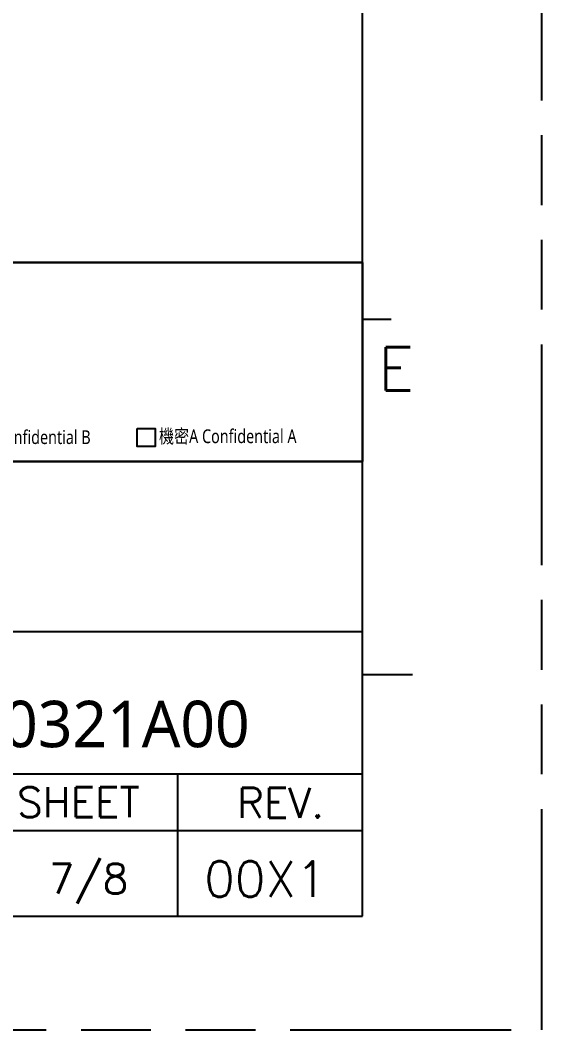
# Model space of a CAD drawing. Header units: millimetres. Extents: x -155546 to -155295, y -4579 to -4402.
# Drawn here: x -155317.21 to -155294.77, y -4579.46 to -4536 of the extents above; entities that cross this region are included whole.
import ezdxf
from ezdxf.enums import TextEntityAlignment as Align

# ---------------------------------------------------------------- set-up
doc = ezdxf.new("R2010")
doc.units = ezdxf.units.MM
doc.linetypes.add('PHANTOM', pattern=[29.5, 9.5, -1.5, 3, -1.5, 3, -1.5, 9.5])
doc.layers.get('0').update_dxf_attribs({"lineweight": 25})
doc.layers.add('0PAPERF', color=2, linetype='PHANTOM', plot=False)
doc.styles.add('SIMPLEX', font='simplex.shx')
doc.styles.get("Standard").update_dxf_attribs({"font": 'simplex.shx', "width": 0.8})

msp = doc.modelspace()

# ---------------------------------------------------------------- linework, layer by layer
for p, q in [((-155302.475, -4574.565), (-155302.475, -4411.265)), ((-155415.623, -4546.431), (-155302.475, -4546.431)), ((-155302.475, -4546.431), (-155341.006, -4546.431)), ((-155302.475, -4554.993), (-155302.475, -4546.431)), ((-155302.475, -4548.877), (-155301.252, -4548.877)), ((-155341.006, -4554.993), (-155302.475, -4554.993)), ((-155302.475, -4562.333), (-155370.975, -4562.333)), ((-155302.475, -4564.167), (-155300.334, -4564.167)), ((-155302.475, -4568.449), (-155341.006, -4568.449)), ((-155310.426, -4574.565), (-155310.426, -4568.449)), ((-155302.475, -4570.895), (-155326.328, -4570.895)), ((-155538.556, -4574.565), (-155302.475, -4574.565))]:
    msp.add_line(p, q)
msp.add_lwpolyline([(-155370.975, -4546.431), (-155302.475, -4546.431), (-155302.475, -4554.993), (-155370.975, -4554.993)], close=True)
at = {"color": 1}
msp.add_lwpolyline([(-155312.181, -4553.575), (-155311.405, -4553.575), (-155311.405, -4554.351), (-155312.181, -4554.351)], close=True, dxfattribs=at)
at = {"layer": '0PAPERF'}
for p, q in [((-155294.767, -4579.458), (-155294.767, -4402.087)), ((-155545.59, -4579.458), (-155294.767, -4579.458))]:
    msp.add_line(p, q, dxfattribs=at)

# ---------------------------------------------------------------- texts
at = {"style": 'SIMPLEX'}
for s, height, p in [('E', 1.859, (-155301.791, -4551.935)), ('SHEET', 1.2844, (-155317.342, -4570.305)), ('REV.', 1.2844, (-155307.877, -4570.327)), ('7/8', 1.2844, (-155315.973, -4573.594))]:
    msp.add_text(s, height=height, dxfattribs=at).set_placement(p)
at = {"lineweight": 5, "style": 'SIMPLEX'}
msp.add_text('00X1', height=1.5347, dxfattribs=at).set_placement((-155306.655, -4572.969), align=Align.MIDDLE)
at = {"color": 2, "char_height": 0.5925, "width": 7.73797, "attachment_point": 1}
for s, insert in [('{\\fMicrosoft JhengHei|b0|i0|c136|p18;\\C1;機密B Confidential B}', (-155320.105, -4553.653)), ('{\\fMicrosoft JhengHei|b0|i0|c136|p18;\\C1;機密A Confidential A}', (-155311.233, -4553.614))]:
    msp.add_mtext(s, dxfattribs=dict(at, insert=insert))
at = {"insert": (-155335.009, -4565.295), "char_height": 2, "width": 26.63987, "attachment_point": 1, "style": 'SIMPLEX'}
msp.add_mtext('{\\fMicrosoft JhengHei|b0|i0|c136|p0;\\W0.8;\\C0;A12-0000-\\W1;F0NW0321A00}', dxfattribs=at)

doc.saveas('drawing.dxf')
